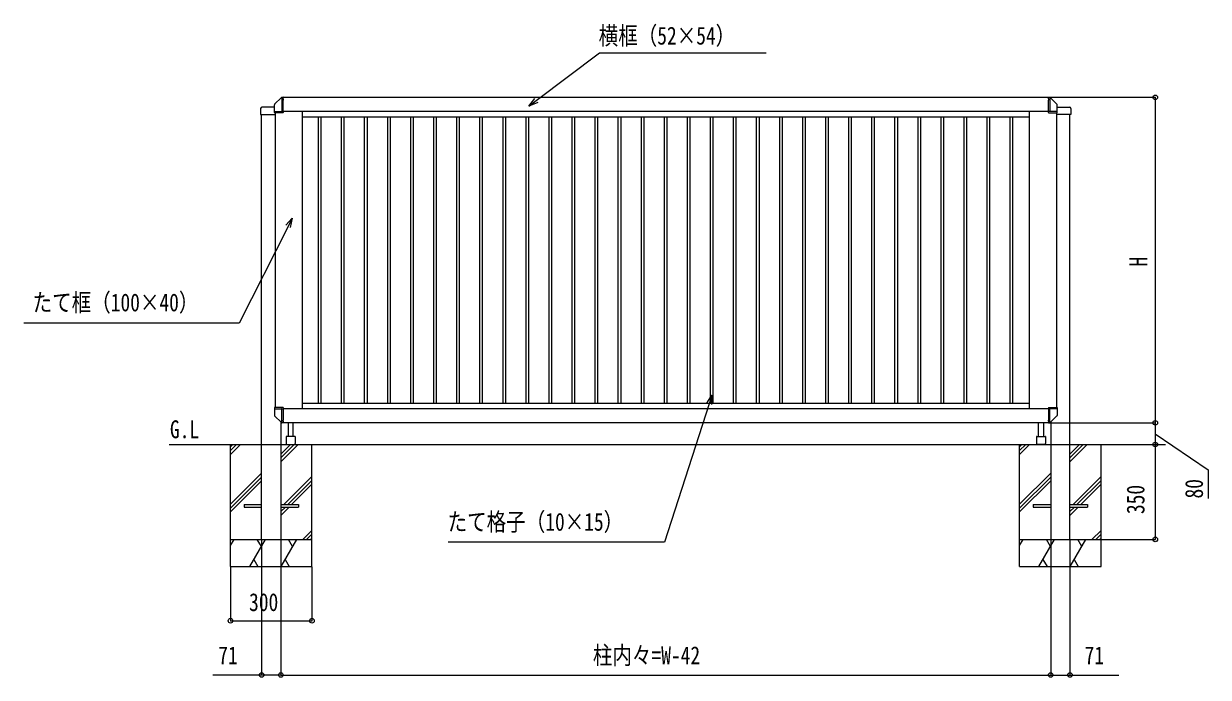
# Model space of a CAD drawing. Units: millimetres, scale not verified. Extents: x -8410 to 8410, y -5940 to 5940.
# Drawn here: x -4887 to -520, y -429 to 1981 of the extents above; entities that cross this region are included whole.
import ezdxf
from ezdxf.enums import TextEntityAlignment as Align

# ---------------------------------------------------------------- set-up
doc = ezdxf.new("R2010")
doc.units = ezdxf.units.MM
doc.header["$LTSCALE"] = 30
for name, color, linetype in [('0-2_USER1', 3, 'Continuous'), ('0-4_YKK_A1', 4, 'Continuous'), ('0-5_YKK_D', 6, 'Continuous')]:
    doc.layers.add(name, color=color, linetype=linetype)
doc.styles.add('ＭＳ ゴシック', font='')
doc.styles.get('ＭＳ ゴシック').set_extended_font_data('MS Gothic')

msp = doc.modelspace()

# ---------------------------------------------------------------- linework, layer by layer
at = {"layer": '0-4_YKK_A1'}
for p, q in [((-3936.57, 1708.36), (-3961.65, 1683.53)), ((-3936.55, 1708.35), (-3936.55, 1708.33)), ((-3935.59, 1709.06), (-3935.59, 1672.51)), ((-3930.87, 1709.31), (-3934.92, 1709.1)), ((-3934.92, 1709.06), (-3934.92, 1709.08)), ((-3930.87, 1703.38), (-3930.87, 1709.31)), ((-1108.87, 1709.01), (-3930.87, 1709.01)), ((-3930.87, 1703.38), (-3930.87, 1698.68)), ((-1108.87, 1709.31), (-1104.82, 1709.1)), ((-1108.87, 1703.38), (-1108.87, 1709.31)), ((-1108.87, 1703.38), (-1108.87, 1698.68)), ((-1104.82, 1709.06), (-1104.82, 1709.08)), ((-1104.15, 1709.06), (-1104.15, 1672.51)), ((-1103.2, 1708.35), (-1103.2, 1708.33)), ((-1103.17, 1708.36), (-1078.1, 1683.53)), ((-3962.37, 1673.01), (-4008.37, 1673.01)), ((-3962.37, 1674.74), (-3962.37, 1681.77)), ((-3962.37, 1664.59), (-3962.37, 1674.74)), ((-3962.37, 1657.01), (-3962.37, 1664.59)), ((-3930.87, 1672.51), (-3930.87, 1698.68)), ((-3930.87, 1657.01), (-3930.87, 1672.51)), ((-1108.87, 1672.51), (-1108.87, 1698.68)), ((-1108.87, 1657.01), (-1108.87, 1672.51)), ((-1077.37, 1674.74), (-1077.37, 1681.77)), ((-1077.37, 1664.59), (-1077.37, 1674.74)), ((-1077.37, 1673.01), (-1031.37, 1673.01)), ((-1077.37, 1657.01), (-1077.37, 1664.59)), ((-4009.87, 429.01), (-4009.87, 1646.01)), ((-3962.37, 1653.01), (-3962.37, 1657.01)), ((-3962.37, 1657.01), (-3935.97, 1657.01)), ((-3960.51, 1652.01), (-3961.37, 1652.01)), ((-3930.87, 1652.01), (-3960.51, 1652.01)), ((-3959.87, 1652.01), (-3959.87, 566.01)), ((-3935.78, 1657.01), (-3935.97, 1657.01)), ((-3935.78, 1657.01), (-3930.87, 1657.01)), ((-1108.87, 1657.01), (-3930.87, 1657.01)), ((-3930.87, 1653.01), (-3930.87, 1657.01)), ((-3930.87, 1653.01), (-3930.87, 1652.01)), ((-3859.87, 1657.01), (-3859.87, 561.01)), ((-3859.87, 1637.01), (-1179.87, 1637.01)), ((-3799.87, 581.01), (-3799.87, 1637.01)), ((-3789.87, 581.01), (-3789.87, 1637.01)), ((-3714.87, 581.01), (-3714.87, 1637.01)), ((-3704.87, 581.01), (-3704.87, 1637.01)), ((-3629.87, 581.01), (-3629.87, 1637.01)), ((-3619.87, 581.01), (-3619.87, 1637.01)), ((-3544.87, 581.01), (-3544.87, 1637.01)), ((-3534.87, 581.01), (-3534.87, 1637.01)), ((-3459.87, 581.01), (-3459.87, 1637.01)), ((-3449.87, 581.01), (-3449.87, 1637.01)), ((-3374.87, 581.01), (-3374.87, 1637.01)), ((-3364.87, 581.01), (-3364.87, 1637.01)), ((-3289.87, 581.01), (-3289.87, 1637.01)), ((-3279.87, 581.01), (-3279.87, 1637.01)), ((-3204.87, 581.01), (-3204.87, 1637.01)), ((-3194.87, 581.01), (-3194.87, 1637.01)), ((-3119.87, 581.01), (-3119.87, 1637.01)), ((-3109.87, 581.01), (-3109.87, 1637.01)), ((-3034.87, 581.01), (-3034.87, 1637.01)), ((-3024.87, 581.01), (-3024.87, 1637.01)), ((-2949.87, 581.01), (-2949.87, 1637.01)), ((-2939.87, 581.01), (-2939.87, 1637.01)), ((-2864.87, 581.01), (-2864.87, 1637.01)), ((-2854.87, 581.01), (-2854.87, 1637.01)), ((-2779.87, 581.01), (-2779.87, 1637.01)), ((-2769.87, 581.01), (-2769.87, 1637.01)), ((-2694.87, 581.01), (-2694.87, 1637.01)), ((-2684.87, 581.01), (-2684.87, 1637.01)), ((-2609.87, 581.01), (-2609.87, 1637.01)), ((-2599.87, 581.01), (-2599.87, 1637.01)), ((-2524.87, 581.01), (-2524.87, 1637.01)), ((-2514.87, 581.01), (-2514.87, 1637.01)), ((-2439.87, 581.01), (-2439.87, 1637.01)), ((-2429.87, 581.01), (-2429.87, 1637.01)), ((-2354.87, 581.01), (-2354.87, 1637.01)), ((-2344.87, 581.01), (-2344.87, 1637.01)), ((-2269.87, 581.01), (-2269.87, 1637.01)), ((-2259.87, 581.01), (-2259.87, 1637.01)), ((-2184.87, 581.01), (-2184.87, 1637.01)), ((-2174.87, 581.01), (-2174.87, 1637.01)), ((-2099.87, 581.01), (-2099.87, 1637.01)), ((-2089.87, 581.01), (-2089.87, 1637.01)), ((-2014.87, 581.01), (-2014.87, 1637.01)), ((-2004.87, 581.01), (-2004.87, 1637.01)), ((-1929.87, 581.01), (-1929.87, 1637.01)), ((-1919.87, 581.01), (-1919.87, 1637.01)), ((-1844.87, 581.01), (-1844.87, 1637.01)), ((-1834.87, 581.01), (-1834.87, 1637.01)), ((-1759.87, 581.01), (-1759.87, 1637.01)), ((-1749.87, 581.01), (-1749.87, 1637.01)), ((-1674.87, 581.01), (-1674.87, 1637.01)), ((-1664.87, 581.01), (-1664.87, 1637.01)), ((-1589.87, 581.01), (-1589.87, 1637.01)), ((-1579.87, 581.01), (-1579.87, 1637.01)), ((-1504.87, 581.01), (-1504.87, 1637.01)), ((-1494.87, 581.01), (-1494.87, 1637.01)), ((-1419.87, 581.01), (-1419.87, 1637.01)), ((-1409.87, 581.01), (-1409.87, 1637.01)), ((-1334.87, 581.01), (-1334.87, 1637.01)), ((-1324.87, 581.01), (-1324.87, 1637.01)), ((-1249.87, 581.01), (-1249.87, 1637.01)), ((-1239.87, 581.01), (-1239.87, 1637.01)), ((-1179.87, 1657.01), (-1179.87, 561.01)), ((-1108.87, 1653.01), (-1108.87, 1657.01)), ((-1103.97, 1657.01), (-1108.87, 1657.01)), ((-1108.87, 1653.01), (-1108.87, 1652.01)), ((-1108.87, 1652.01), (-1079.23, 1652.01)), ((-1103.97, 1657.01), (-1103.78, 1657.01)), ((-1077.37, 1657.01), (-1103.78, 1657.01)), ((-1079.87, 1652.01), (-1079.87, 566.01)), ((-1079.23, 1652.01), (-1078.37, 1652.01)), ((-1077.37, 1653.01), (-1077.37, 1657.01)), ((-1029.87, 429.01), (-1029.87, 1646.01)), ((-3859.87, 581.01), (-1179.87, 581.01)), ((-3962.37, 565.01), (-3962.37, 561.01)), ((-3962.37, 561.01), (-3962.37, 553.43)), ((-3962.37, 561.01), (-3935.97, 561.01)), ((-3962.37, 553.43), (-3962.37, 543.29)), ((-3962.37, 543.29), (-3962.37, 536.25)), ((-3936.57, 509.67), (-3961.65, 534.49)), ((-3960.51, 566.01), (-3961.37, 566.01)), ((-3930.87, 566.01), (-3960.51, 566.01)), ((-3935.78, 561.01), (-3935.97, 561.01)), ((-3935.78, 561.01), (-3930.87, 561.01)), ((-3935.59, 508.96), (-3935.59, 545.51)), ((-3930.87, 565.01), (-3930.87, 566.01)), ((-3930.87, 565.01), (-3930.87, 561.01)), ((-1108.87, 561.01), (-3930.87, 561.01)), ((-3930.87, 561.01), (-3930.87, 545.51)), ((-3930.87, 545.51), (-3930.87, 519.35)), ((-1108.87, 566.01), (-1079.23, 566.01)), ((-1108.87, 565.01), (-1108.87, 566.01)), ((-1108.87, 565.01), (-1108.87, 561.01)), ((-1108.87, 561.01), (-1108.87, 545.51)), ((-1103.97, 561.01), (-1108.87, 561.01)), ((-1108.87, 545.51), (-1108.87, 519.35)), ((-1104.15, 508.96), (-1104.15, 545.51)), ((-1103.97, 561.01), (-1103.78, 561.01)), ((-1077.37, 561.01), (-1103.78, 561.01)), ((-1103.17, 509.67), (-1078.1, 534.49)), ((-1079.23, 566.01), (-1078.37, 566.01)), ((-1077.37, 565.01), (-1077.37, 561.01)), ((-1077.37, 561.01), (-1077.37, 553.43)), ((-1077.37, 553.43), (-1077.37, 543.29)), ((-1077.37, 543.29), (-1077.37, 536.25)), ((-3938.87, 511.94), (-3938.87, 429.01)), ((-3936.55, 509.67), (-3936.55, 509.69)), ((-3934.92, 508.96), (-3934.92, 508.94)), ((-3930.87, 508.71), (-3934.92, 508.92)), ((-3930.87, 514.64), (-3930.87, 519.35)), ((-3930.87, 514.64), (-3930.87, 508.71)), ((-1108.87, 509.01), (-3930.87, 509.01)), ((-3912.37, 509.01), (-3912.37, 459.01)), ((-3893.37, 459.01), (-3893.37, 509.01)), ((-1146.37, 459.01), (-1146.37, 509.01)), ((-1127.37, 509.01), (-1127.37, 459.01)), ((-1108.87, 514.64), (-1108.87, 519.35)), ((-1108.87, 514.64), (-1108.87, 508.71)), ((-1108.87, 508.71), (-1104.82, 508.92)), ((-1104.82, 508.96), (-1104.82, 508.94)), ((-1103.2, 509.67), (-1103.2, 509.69)), ((-1100.87, 511.94), (-1100.87, 429.01)), ((-3919.42, 458.01), (-3919.42, 433.01)), ((-3887.32, 459.01), (-3918.42, 459.01)), ((-3886.32, 458.01), (-3886.32, 433.01)), ((-1153.42, 458.01), (-1153.42, 433.01)), ((-1152.42, 459.01), (-1121.32, 459.01)), ((-1120.32, 458.01), (-1120.32, 433.01)), ((-4350.99, 429.01), (-678.21, 429.01)), ((-4124.37, -20.99), (-4124.37, 429.01)), ((-4124.37, 392.33), (-4087.69, 429.01)), ((-4124.37, 406.47), (-4101.83, 429.01)), ((-4124.37, 420.61), (-4115.97, 429.01)), ((-4009.87, 79.01), (-4009.87, 429.01)), ((-3938.87, 365.69), (-3875.55, 429.01)), ((-3938.87, 379.83), (-3889.7, 429.01)), ((-3938.87, 393.98), (-3903.84, 429.01)), ((-3938.87, 429.01), (-3938.87, 79.01)), ((-3915.42, 429.01), (-3890.32, 429.01)), ((-3824.37, -20.99), (-3824.37, 429.01)), ((-1215.37, -20.99), (-1215.37, 429.01)), ((-1215.37, 392.33), (-1178.69, 429.01)), ((-1215.37, 406.47), (-1192.83, 429.01)), ((-1215.37, 420.61), (-1206.97, 429.01)), ((-1124.32, 429.01), (-1149.42, 429.01)), ((-1100.87, 429.01), (-1100.87, 79.01)), ((-1029.87, 365.69), (-966.55, 429.01)), ((-1029.87, 379.83), (-980.7, 429.01)), ((-1029.87, 393.98), (-994.84, 429.01)), ((-1029.87, 79.01), (-1029.87, 429.01)), ((-915.37, -20.99), (-915.37, 429.01)), ((-4124.37, 208.48), (-4009.87, 322.98)), ((-4124.37, 194.34), (-4009.87, 308.84)), ((-3927.4, 207.46), (-3824.37, 310.49)), ((-1215.37, 208.48), (-1100.87, 322.98)), ((-1215.37, 194.34), (-1100.87, 308.84)), ((-1018.4, 207.46), (-915.37, 310.49)), ((-4124.37, 180.19), (-4009.87, 294.69)), ((-3913.26, 207.46), (-3824.37, 296.35)), ((-3899.12, 207.46), (-3824.37, 282.2)), ((-1215.37, 180.19), (-1100.87, 294.69)), ((-1004.26, 207.46), (-915.37, 296.35)), ((-990.12, 207.46), (-915.37, 282.2)), ((-4074.37, 207.46), (-4009.87, 207.46)), ((-4074.37, 207.46), (-4074.37, 198.46)), ((-4074.37, 198.46), (-4009.87, 198.46)), ((-3938.87, 207.46), (-3874.37, 207.46)), ((-3938.87, 181.85), (-3922.26, 198.46)), ((-3938.87, 167.7), (-3908.12, 198.46)), ((-3938.87, 195.99), (-3936.4, 198.46)), ((-3938.87, 198.46), (-3874.37, 198.46)), ((-3874.37, 207.46), (-3874.37, 198.46)), ((-1165.37, 207.46), (-1100.87, 207.46)), ((-1165.37, 207.46), (-1165.37, 198.46)), ((-1165.37, 198.46), (-1100.87, 198.46)), ((-1029.87, 207.46), (-965.37, 207.46)), ((-1029.87, 181.85), (-1013.26, 198.46)), ((-1029.87, 167.7), (-999.12, 198.46)), ((-1029.87, 195.99), (-1027.4, 198.46)), ((-1029.87, 198.46), (-965.37, 198.46)), ((-965.37, 207.46), (-965.37, 198.46)), ((-3857.86, 79.01), (-3824.37, 112.5)), ((-3843.72, 79.01), (-3824.37, 98.36)), ((-948.86, 79.01), (-915.37, 112.5)), ((-934.72, 79.01), (-915.37, 98.36)), ((-4124.37, 56.24), (-4111.22, 79.01)), ((-4124.37, 79.01), (-3824.37, 79.01)), ((-4053.49, -20.99), (-3995.75, 79.01)), ((-4010.76, 53.03), (-4025.76, 79.01)), ((-3938.02, -20.99), (-3880.28, 79.01)), ((-3895.28, 53.03), (-3910.29, 79.01)), ((-3829.58, 79.01), (-3824.37, 84.21)), ((-1215.37, 56.24), (-1202.22, 79.01)), ((-1215.37, 79.01), (-915.37, 79.01)), ((-1144.49, -20.99), (-1086.75, 79.01)), ((-1101.76, 53.03), (-1116.76, 79.01)), ((-1029.02, -20.99), (-971.28, 79.01)), ((-986.28, 53.03), (-1001.29, 79.01)), ((-920.58, 79.01), (-915.37, 84.21)), ((-4038.49, 4.99), (-4023.49, -20.99)), ((-3923.02, 4.99), (-3908.02, -20.99)), ((-1129.49, 4.99), (-1114.49, -20.99)), ((-1014.02, 4.99), (-999.02, -20.99)), ((-4124.37, -20.99), (-3824.37, -20.99)), ((-1215.37, -20.99), (-915.37, -20.99))]:
    msp.add_line(p, q, dxfattribs=at)
for points in [[(-4013.37, 1668.01), (-4013.37, 1646.01), (-3959.87, 1646.01)], [(-3935.59, 1672.41), (-3935.6, 1671.65), (-3935.64, 1668.07), (-3935.68, 1664.53), (-3935.71, 1662.23), (-3935.74, 1659.98), (-3935.77, 1657.63), (-3935.78, 1657.01)], [(-1104.15, 1672.41), (-1104.15, 1671.65), (-1104.1, 1668.07), (-1104.06, 1664.53), (-1104.03, 1662.23), (-1104, 1659.98), (-1103.97, 1657.63), (-1103.97, 1657.01)], [(-1026.37, 1668.01), (-1026.37, 1646.01), (-1079.87, 1646.01)], [(-3935.59, 545.61), (-3935.6, 546.37), (-3935.64, 549.95), (-3935.68, 553.49), (-3935.71, 555.79), (-3935.74, 558.04), (-3935.77, 560.39), (-3935.78, 561.01)], [(-1104.15, 545.61), (-1104.15, 546.37), (-1104.1, 549.95), (-1104.06, 553.49), (-1104.03, 555.79), (-1104, 558.04), (-1103.97, 560.39), (-1103.97, 561.01)]]:
    msp.add_lwpolyline(points, dxfattribs=at)
for centre, radius, start, end in [((-3934.79, 1706.6), 2.5, 93.12962, 135.58389), ((-1104.95, 1706.6), 2.5, 44.41611, 86.87038), ((-4008.37, 1668.01), 5, 90, 180), ((-3959.87, 1681.77), 2.5, 135.33594, 180), ((-1079.87, 1681.77), 2.5, 0, 44.66406), ((-1031.37, 1668.01), 5, 0, 90), ((-3961.37, 1653.01), 1, 180, 270), ((-1078.37, 1653.01), 1, 270, 0), ((-3961.37, 565.01), 1, 90, 180), ((-3959.87, 536.25), 2.5, 180, 224.66406), ((-1078.37, 565.01), 1, 0, 90), ((-1079.87, 536.25), 2.5, 315.33594, 0), ((-3934.79, 511.42), 2.5, 224.41611, 266.87038), ((-1104.95, 511.42), 2.5, 273.12962, 315.58389), ((-3918.42, 458.01), 1, 90, 180), ((-3887.32, 458.01), 1, 0, 90), ((-1152.42, 458.01), 1, 90, 180), ((-1121.32, 458.01), 1, 0, 90), ((-3915.42, 433.01), 4, 180, 270), ((-3890.32, 433.01), 4, 270, 0), ((-1149.42, 433.01), 4, 180, 270), ((-1124.32, 433.01), 4, 270, 0)]:
    msp.add_arc(centre, radius, start, end, dxfattribs=at)
at = {"layer": '0-5_YKK_D'}
for p, q in [((-1107.87, 1709.31), (-714.37, 1709.31)), ((-715.37, 1709.31), (-715.37, 509.01)), ((-1107.87, 509.01), (-714.37, 509.01)), ((-1107.87, 509.01), (-714.37, 509.01)), ((-715.37, 509.01), (-715.37, 429.01)), ((-914.37, 429.01), (-714.37, 429.01)), ((-710.87, 429.01), (-716.37, 429.01)), ((-715.37, 429.01), (-715.37, 79.01)), ((-4009.87, 78.01), (-4009.87, -421.99)), ((-3938.87, 78.01), (-3938.87, -421.99)), ((-3938.87, 78.01), (-3938.87, -421.99)), ((-1100.87, 78.01), (-1100.87, -421.99)), ((-1100.87, 78.01), (-1100.87, -421.99)), ((-1029.87, 78.01), (-1029.87, -421.99)), ((-914.37, 79.01), (-714.37, 79.01)), ((-4124.37, -21.99), (-4124.37, -221.99)), ((-3824.37, -21.99), (-3824.37, -221.99)), ((-4124.37, -220.99), (-3824.37, -220.99)), ((-3938.87, -420.99), (-1100.87, -420.99))]:
    msp.add_line(p, q, dxfattribs=at)
for points in [[(-3024.32, 1676.76), (-2997.19, 1697.25), (-2764.45, 1873.03), (-2149.77, 1873.03)], [(-2991.7, 1689.98), (-3024.32, 1676.76), (-3002.68, 1704.52)], [(-3897.18, 1263.95), (-3912.45, 1233.58), (-4092.13, 876.18), (-4886.81, 876.18)], [(-3920.59, 1237.67), (-3897.18, 1263.95), (-3904.31, 1229.48)], [(-2349.94, 611.15), (-2360.36, 578.78), (-2524.45, 69.38), (-3322.22, 69.38)], [(-2369.03, 581.58), (-2349.94, 611.15), (-2351.69, 575.99)], [(-715.37, 469.01), (-519.85, 335.54), (-519.85, 229.94)], [(-3938.87, -420.99), (-4009.87, -420.99), (-4189.47, -420.99)], [(-1100.87, -420.99), (-1029.87, -420.99), (-850.27, -420.99)]]:
    msp.add_lwpolyline(points, dxfattribs=at)
for centre in [(-715.37, 1709.31), (-715.37, 509.01), (-715.37, 509.01), (-715.37, 429.01), (-715.37, 429.01), (-715.37, 79.01), (-4124.37, -220.99), (-3824.37, -220.99), (-4009.87, -420.99), (-3938.87, -420.99), (-3938.87, -420.99), (-1100.87, -420.99), (-1100.87, -420.99), (-1029.87, -420.99)]:
    msp.add_circle(centre, 8.5, dxfattribs=at)

# ---------------------------------------------------------------- texts
at = {"layer": '0-2_USER1', "style": 'ＭＳ ゴシック', "width": 0.8}
msp.add_text('G.L', height=65.98, dxfattribs=at).set_placement((-4347.74, 432.43), align=Align.BOTTOM_LEFT)
at = {"layer": '0-5_YKK_D', "style": 'ＭＳ ゴシック', "width": 0.8}
for s, p in [('横框（52×54）', (-2767.32, 1884.07)), ('たて框（100×40）', (-4853.98, 900.19)), ('たて格子（10×15）', (-3324.16, 91.3)), ('300', (-4055.97, -204.99)), ('柱内々=W-42', (-2788.67, -400.99)), ('71', (-4169.47, -400.99)), ('71', (-975.87, -400.99))]:
    msp.add_text(s, height=65.98, dxfattribs=at).set_placement(p, align=Align.BOTTOM_LEFT)
for s, p in [('H', (-725.37, 1085.16)), ('350', (-735.37, 172.41)), ('80', (-519.85, 229.94))]:
    msp.add_text(s, height=65.98, rotation=90, dxfattribs=at).set_placement(p, align=Align.BOTTOM_LEFT)

doc.saveas('drawing.dxf')
